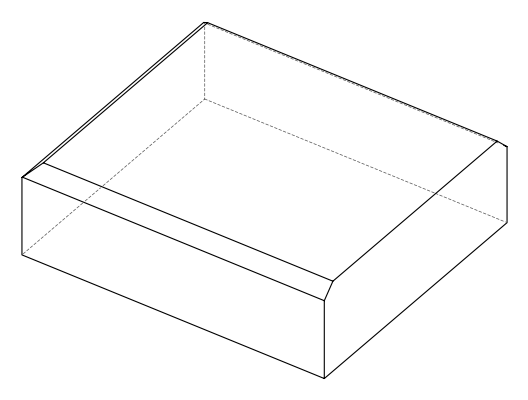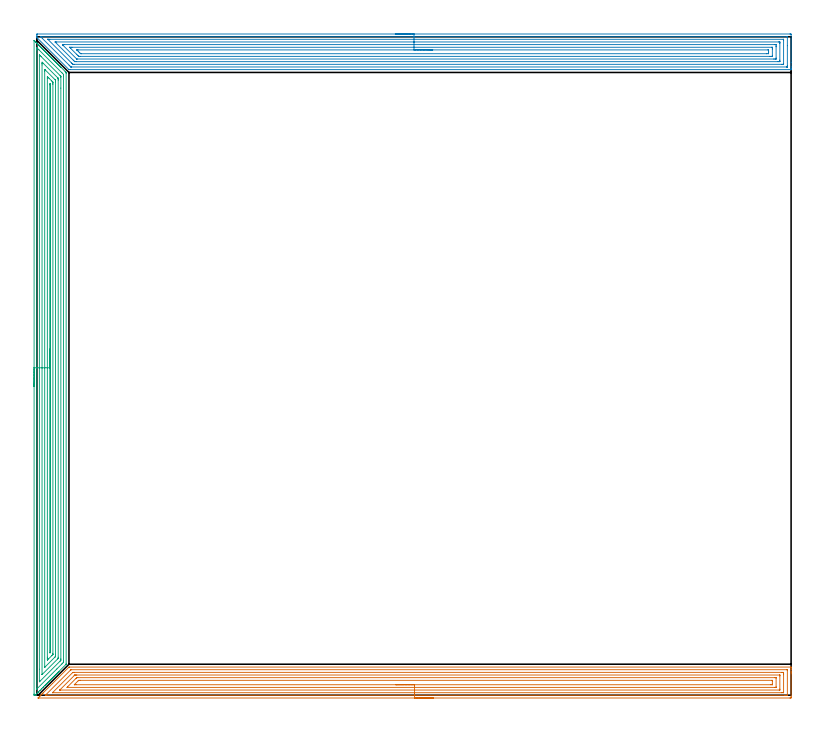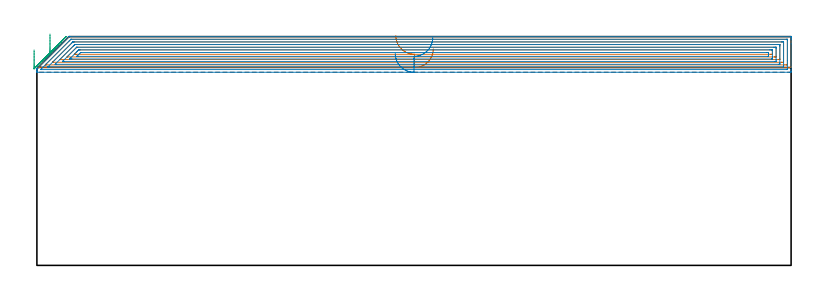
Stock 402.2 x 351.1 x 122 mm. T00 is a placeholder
(PLAN: 3 operations, 0 tool changes, 60.5 min)
(1 AREA_MILL | FG_CHAMFER_SURFACE | UGT0205_001 | 19.22 min | 54723 mm3)
(2 AREA_MILL_1 | FG_CHAMFER_SURFACE_1 | UGT0205_001 | 22.44 min | 72574 mm3)
(3 AREA_MILL_2 | FG_CHAMFER_SURFACE_2 | UGT0205_001 | 18.81 min | 47856 mm3)
(TOOL UGT0205_001 | Chamfer Mill 20 x 3 x 45 deg. | D20 FL50 Z2)
(OP 1 AREA_MILL)
G17 G21 G94 G90
T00 M6
G54
G17 G0 G90 X211.4 Y-1.5 S1061 M3
G43 Z132. H0
Z115.5
G94 G1 X211.362 Z114.628 F250.
X211.248 Z113.764
X211.059 Z112.912
X210.797 Z112.08
X210.463 Z111.274
X210.06 Z110.5
X209.591 Z109.764
X209.06 Z109.072
X208.471 Z108.429
X207.828 Z107.84
X207.136 Z107.308
X206.4 Z106.84
X205.626 Z106.437
X204.82 Z106.103
X203.988 Z105.841
X203.136 Z105.652
X202.272 Z105.538
X201.4 Z105.5
X1.083
X0.775 Y-1.498 Z105.502
X0.627 Y-1.495 Z105.504
X0.608 Y-1.492 Z105.506
X1.552 Y-0.547 Z106.451
X1.669 Y-0.429 Z106.567
X1.844 Y-0.255 Z106.743
X2.116 Y0.017 Z107.015
X2.28 Y0.183 Z107.178
X2.441 Y0.342 Z107.34
X2.563 Y0.464 Z107.462
X2.718 Y0.621 Z107.616
X2.87 Y0.771 Z107.769
X3.009 Y0.911 Z107.908
X3.156 Y1.059 Z108.054
X3.299 Y1.201 Z108.198
X3.456 Y1.357 Z108.355
X3.594 Y1.496 Z108.492
X8.371 Y6.272 Z113.271
X16.81 Y14.711 Z121.709
X16.989 Y14.888 Z121.885
X17.105 Y14.997 Z121.988
X17.308 Y15. Z122.
X402.025
X402.19 Y14.997 Z121.988
X402.197 Y14.857 Z121.85
X402.2 Y14.71 Z121.709
Y14.442 Z121.442
Y13.755 Z120.75
Y12.536 Z119.532
Y12.004 Z118.998
Y11.394 Z118.389
Y-0.865 Z106.133
X402.196 Y-1.13 Z105.867
X402.19 Y-1.493 Z105.505
X401.952 Y-1.497 Z105.502
X401.578 Y-1.5 Z105.5
X201.4
Y-0.086 Z106.914
X5.24 Y-0.085 Z106.915
X4.797 Y-0.083 Z106.917
X4.619 Y-0.081 Z106.919
X4.486 Y-0.075 Z106.925
X4.546 Y-0.01 Z106.99
X4.623 Y0.071 Z107.071
X4.797 Y0.247 Z107.247
X4.985 Y0.436 Z107.436
X17.941 Y13.391 Z120.391
X18.046 Y13.494 Z120.494
X18.119 Y13.561 Z120.561
X18.14 Y13.578 Z120.578
X18.158 Y13.581 Z120.581
X18.202 Y13.583 Z120.583
X18.375 Y13.585 Z120.585
X399.79
X399.964 Y13.584 Z120.584
X400.144 Y13.58 Z120.58
X400.182 Y13.579 Z120.579
X400.19 Y13.557 Z120.557
X400.193 Y13.525 Z120.525
X400.199 Y13.355 Z120.355
Y0.22 Z107.22
X400.196 Y0.086 Z107.086
X400.191 Y-0.021 Z106.979
X400.187 Y-0.079 Z106.921
X400.15 Y-0.08 Z106.92
X399.79 Y-0.084 Z106.916
X399.618 Y-0.085 Z106.915
X398.897 Y-0.086 Z106.914
X201.4
Y1.328 Z108.328
X8.542 Y1.329 Z108.329
X8.398 Y1.33 Z108.33
X8.371 Y1.332 Z108.332
X8.352 Y1.334 Z108.334
X8.36 Y1.351 Z108.351
X8.371 Y1.37 Z108.37
X8.434 Y1.435 Z108.435
X8.495 Y1.496 Z108.496
X19.003 Y12.004 Z119.004
X19.049 Y12.048 Z119.048
X19.095 Y12.09 Z119.09
X19.19 Y12.164 Z119.164
X19.276 Y12.167 Z119.167
X19.456 Y12.169 Z119.169
X19.818 Y12.171 Z119.171
X19.989
X397.11
X397.833 Y12.17 Z119.17
X398.003 Y12.168 Z119.168
X398.166 Y12.165 Z119.165
X398.19 Y12.004 Z119.004
X398.196 Y11.814 Z118.814
X398.199 Y11.128 Z118.128
X398.2 Y10.935 Z117.935
X398.199 Y1.496 Z108.496
X398.197 Y1.4 Z108.4
X398.193 Y1.352 Z108.352
X398.189 Y1.335 Z108.335
X398.17 Y1.333 Z108.333
X398.003 Y1.331 Z108.331
X397.281 Y1.328 Z108.328
X397.11
X201.4
Y2.743 Z109.743
X12.325
X12.256 Y2.744 Z109.744
X12.211 Y2.746 Z109.746
X12.204 Y2.748 Z109.748
X12.203 Y2.749 Z109.749
X12.216 Y2.765 Z109.765
X12.259 Y2.809 Z109.809
X12.325 Y2.876 Z109.876
X19.844 Y10.395 Z117.395
X19.989 Y10.538 Z117.538
X20.194 Y10.734 Z117.734
X20.229 Y10.75 Z117.75
X20.273 Y10.753 Z117.753
X20.369 Y10.755 Z117.755
X20.882 Y10.757 Z117.757
X21.261
X396.056
X396.114 Y10.756 Z117.756
X396.175 Y10.752 Z117.752
X396.19 Y10.75 Z117.75
X396.193 Y10.73 Z117.73
X396.196 Y10.679 Z117.679
X396.2 Y10.268 Z117.268
Y3.248 Z110.248
X396.193 Y2.818 Z109.818
X396.19 Y2.765 Z109.765
X396.183 Y2.749 Z109.749
X396.146 Y2.748 Z109.748
X396.009 Y2.745 Z109.745
X395.837 Y2.743 Z109.743
X201.4
Y4.157 Z111.157
X16.379
X16.082 Y4.164 Z111.164
X16.116 Y4.206 Z111.206
X16.218 Y4.316 Z111.316
X16.328 Y4.429 Z111.429
X16.414 Y4.516 Z111.516
X20.882 Y8.984 Z115.984
X21.082 Y9.181 Z116.181
X21.184 Y9.279 Z116.279
X21.245 Y9.335 Z116.335
X21.347 Y9.337 Z116.337
X21.776 Y9.343 Z116.343
X393.569
X393.972 Y9.341 Z116.341
X394.172 Y9.338 Z116.338
X394.189 Y9.336 Z116.336
X394.194 Y9.32 Z116.32
X394.198 Y9.284 Z116.284
X394.199 Y9.233 Z116.233
X394.2 Y4.347 Z111.347
X394.198 Y4.254 Z111.254
X394.195 Y4.197 Z111.197
X394.19 Y4.169 Z111.169
X394.177 Y4.164 Z111.164
X393.964 Y4.16 Z111.16
X393.535 Y4.157 Z111.157
X393.501
X201.4
Y5.571 Z112.571
X20.882
X20.297 Y5.573 Z112.573
X20.041 Y5.576 Z112.576
X19.989 Y5.578 Z112.578
X19.947 Y5.589 Z112.589
X19.966 Y5.613 Z112.613
X19.989 Y5.64 Z112.64
X21.974 Y7.626 Z114.626
X22.208 Y7.852 Z114.852
X22.274 Y7.914 Z114.914
X22.367 Y7.922 Z114.922
X22.67 Y7.925 Z114.925
X23.254 Y7.928 Z114.928
X391.748
X392.057 Y7.926 Z114.926
X392.145 Y7.924 Z114.924
X392.19 Y7.922 Z114.922
X392.192 Y7.891 Z114.891
X392.197 Y7.773 Z114.773
X392.199 Y7.626 Z114.626
Y5.874 Z112.874
X392.195 Y5.653 Z112.653
X392.192 Y5.598 Z112.598
X392.188 Y5.578 Z112.578
X392.16 Y5.576 Z112.576
X392.055 Y5.573 Z112.573
X391.748 Y5.572 Z112.572
X391.164 Y5.571 Z112.571
X201.4
X200.528 Z112.609
X199.663 Z112.723
X198.812 Z112.912
X197.98 Z113.174
X197.174 Z113.508
X196.4 Z113.911
X195.664 Z114.38
X194.972 Z114.911
X194.329 Z115.5
X193.74 Z116.143
X193.208 Z116.835
X192.74 Z117.571
X192.337 Z118.345
X192.003 Z119.151
X191.741 Z119.983
X191.552 Z120.835
X191.438 Z121.699
X191.4 Z122.571
G0 Z132.
M5
M2
(OP 2 AREA_MILL_1)
G17 G21 G94 G90
T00 M6
G54
G17 G0 G90 X191.1 Y352.6 S1061 M3
G43 Z132. H0
Z113.
G94 G1 X191.138 Z112.128 F250.
X191.252 Z111.263
X191.441 Z110.412
X191.703 Z109.58
X192.037 Z108.774
X192.44 Z108.
X192.908 Z107.264
X193.44 Z106.572
X194.029 Z105.929
X194.672 Z105.34
X195.364 Z104.808
X196.1 Z104.34
X196.874 Z103.937
X197.68 Z103.603
X198.512 Z103.341
X199.364 Z103.152
X200.228 Z103.038
X201.1 Z103.
X401.586
X401.893 Y352.597 Z103.002
X402.19 Y352.592 Z103.006
X402.2 Y352.291 Z103.306
Y337.474 Z118.121
Y335.079 Z120.516
Y334.412 Z121.187
Y334.04 Z121.56
X402.193 Y333.651 Z121.94
X402.19 Y333.603 Z121.988
X402.033 Y333.6 Z122.
X17.581
X17.1 Y333.607 Z121.993
X17.066 Y333.633 Z121.966
X0.167 Y350.533 Z105.066
X0.029 Y350.675 Z104.923
X0.01 Y350.698 Z104.901
X0. Y351.009 Z104.591
Y351.345 Z104.254
Y352.012 Z103.583
Y352.345 Z103.251
X0.002 Y352.591 Z103.005
X0.167 Y352.6 Z103.
X201.1
Y351.186 Z104.414
X399.8 Y351.185 Z104.415
X399.865 Y351.184 Z104.416
X399.995 Y351.18 Z104.42
X400.19 Y351.171 Z104.429
X400.192 Y351.121 Z104.479
X400.199 Y350.723 Z104.877
X400.2 Y346.366 Z109.234
Y335.572 Z120.028
X400.196 Y335.079 Z120.521
X400.193 Y335.03 Z120.57
X400.192 Y335.024 Z120.576
X400.147 Y335.02 Z120.58
X400.061 Y335.017 Z120.583
X399.931 Y335.015 Z120.585
X399.865 Y335.014 Z120.586
X18.409 Y335.015 Z120.585
X18.279 Y335.016 Z120.584
X18.193 Y335.019 Z120.581
X18.138 Y335.023 Z120.577
X18.126 Y335.032 Z120.568
X18.074 Y335.079 Z120.521
X17.581 Y335.568 Z120.032
X17.179 Y335.97 Z119.63
X2.92 Y350.23 Z105.37
X2.4 Y350.753 Z104.847
X2.039 Y351.121 Z104.479
X2.01 Y351.172 Z104.428
Y351.177 Z104.423
X2.053 Y351.18 Z104.42
X2.139 Y351.183 Z104.417
X2.269 Y351.185 Z104.415
X2.335 Y351.186 Z104.414
X201.1
Y349.772 Z105.828
X398.014 Y349.771 Z105.829
X398.159 Y349.77 Z105.83
X398.182 Y349.768 Z105.832
X398.188 Y349.766 Z105.834
X398.191 Y349.746 Z105.854
X398.197 Y349.647 Z105.953
X398.199 Y349.524 Z106.076
X398.2 Y349.338 Z106.262
X398.199 Y336.677 Z118.923
X398.193 Y336.491 Z119.109
X398.19 Y336.442 Z119.158
X398.174 Y336.435 Z119.165
X398.122 Y336.433 Z119.167
X398.014 Y336.43 Z119.17
X397.555 Y336.429 Z119.171
X397.121 Y336.428 Z119.172
X19.801 Y336.429 Z119.171
X19.367 Y336.431 Z119.169
X19.223 Y336.434 Z119.166
X19.175 Y336.436 Z119.164
X19.136 Y336.471 Z119.129
X19.055 Y336.548 Z119.052
X18.738 Y336.862 Z118.738
X18.474 Y337.125 Z118.475
X5.972 Y349.628 Z105.972
X5.887 Y349.718 Z105.882
X5.848 Y349.763 Z105.837
Y349.766 Z105.834
X5.851 Y349.768 Z105.832
X5.972 Y349.77 Z105.83
X6.431 Y349.771 Z105.829
X6.865 Y349.772 Z105.828
X201.1
Y348.357 Z107.243
X395.426
X396.149 Y348.351 Z107.249
X396.185
X396.19 Y348.31 Z107.29
X396.195 Y348.207 Z107.393
X396.198 Y348. Z107.6
X396.2 Y347.584 Z108.016
Y338.672 Z116.928
X396.198 Y338.212 Z117.388
X396.194 Y337.997 Z117.603
X396.19 Y337.89 Z117.71
X396.183 Y337.849 Z117.751
X396.133 Y337.848 Z117.752
X395.335 Y337.843 Z117.757
X395.245
X21.063
X20.26 Y337.849 Z117.751
X20.212 Y337.85 Z117.75
X20.159 Y337.898 Z117.702
X20.049 Y338.004 Z117.596
X19.833 Y338.217 Z117.383
X19.404 Y338.644 Z116.956
X9.857 Y348.193 Z107.407
X9.762 Y348.291 Z107.309
X9.719 Y348.34 Z107.26
X9.711 Y348.352 Z107.248
X10.527 Y348.357 Z107.243
X201.1
Y346.943 Z108.657
X393.27
X393.549 Y346.942 Z108.658
X394.168 Y346.939 Z108.661
X394.181 Y346.937 Z108.663
X394.193 Y346.914 Z108.686
X394.197 Y346.665 Z108.935
X394.2 Y346.015 Z109.585
Y345.774 Z109.826
Y339.777 Z115.823
X394.198 Y339.535 Z116.065
X394.194 Y339.373 Z116.227
X394.19 Y339.293 Z116.307
X394.179 Y339.264 Z116.336
X394.107 Y339.262 Z116.338
X393.827 Y339.258 Z116.342
X393.549 Y339.257 Z116.343
X392.935
X21.432
X21.293 Y339.259 Z116.341
X21.259 Y339.261 Z116.339
X21.246 Y339.264 Z116.336
X21.222 Y339.284 Z116.316
X21.153 Y339.346 Z116.254
X14.009 Y346.489 Z109.111
X13.837 Y346.665 Z108.935
X13.666 Y346.844 Z108.756
X13.581 Y346.937 Z108.663
X13.638 Y346.939 Z108.661
X13.732 Y346.942 Z108.658
X14.009 Y346.943 Z108.657
X14.623
X201.1
Y345.529 Z110.071
X391.763 Y345.528 Z110.072
X392.01 Y345.527 Z110.073
X392.133 Y345.524 Z110.076
X392.187 Y345.522 Z110.078
X392.19 Y345.492 Z110.108
X392.197 Y345.34 Z110.26
X392.199 Y344.882 Z110.718
X392.2 Y344.446 Z111.154
X392.198 Y340.883 Z114.717
X392.193 Y340.736 Z114.864
X392.19 Y340.688 Z114.912
X392.165 Y340.678 Z114.922
X392.087 Y340.676 Z114.924
X391.763 Y340.673 Z114.927
X391.518 Y340.671 Z114.929
X390.87
X22.94
X22.693 Y340.672 Z114.928
X22.371 Y340.676 Z114.924
X22.294 Y340.678 Z114.922
X22.194 Y340.766 Z114.834
X22.047 Y340.905 Z114.695
X21.631 Y341.318 Z114.282
X21.153 Y341.794 Z113.806
X18.065 Y344.882 Z110.718
X17.581 Y345.368 Z110.232
X17.46 Y345.497 Z110.103
X17.44 Y345.519 Z110.081
X17.471 Y345.522 Z110.078
X17.581 Y345.525 Z110.075
X17.828 Y345.528 Z110.072
X18.474 Y345.529 Z110.071
X18.72
X201.1
Y344.115 Z111.485
X389.853
X389.977 Y344.114 Z111.486
X390.1 Y344.111 Z111.489
X390.175 Y344.108 Z111.492
X390.19 Y344.064 Z111.536
X390.194 Y343.991 Z111.609
X390.199 Y343.77 Z111.83
X390.2 Y343.1 Z112.5
X390.199 Y342.878 Z112.722
X390.192 Y342.209 Z113.391
X390.19 Y342.103 Z113.497
X390.094 Y342.092 Z113.508
X389.977 Y342.089 Z113.511
X389.208 Y342.085 Z113.515
X389.084
X23.833 Y342.086
X23.709 Z113.514
X23.462 Y342.091 Z113.509
X23.314 Y342.095 Z113.505
X23.273 Y342.131 Z113.469
X23.191 Y342.209 Z113.391
X22.94 Y342.458 Z113.142
X22.297 Y343.1 Z112.5
X22.047 Y343.351 Z112.249
X21.409 Y343.991 Z111.609
X21.32 Y344.085 Z111.515
X21.304 Y344.103 Z111.497
X21.387 Y344.108 Z111.492
X21.551 Y344.112 Z111.488
X21.799 Y344.114 Z111.486
X21.923 Y344.115 Z111.485
X201.1
X201.972 Z111.523
X202.836 Z111.637
X203.688 Z111.826
X204.52 Z112.088
X205.326 Z112.422
X206.1 Z112.825
X206.836 Z113.294
X207.528 Z113.825
X208.171 Z114.414
X208.76 Z115.057
X209.292 Z115.749
X209.76 Z116.485
X210.163 Z117.259
X210.497 Z118.065
X210.759 Z118.897
X210.948 Z119.749
X211.062 Z120.614
X211.1 Z121.485
G0 Z132.
M5
M2
(OP 3 AREA_MILL_2)
G17 G21 G94 G90
T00 M6
G54
G17 G0 G90 X-1.5 Y164.6 S1061 M3
G43 Z132. H0
Z114.9
G94 G1 Y164.638 Z114.028 F250.
Y164.752 Z113.163
Y164.941 Z112.312
Y165.203 Z111.48
Y165.537 Z110.674
Y165.94 Z109.9
Y166.409 Z109.164
Y166.94 Z108.472
Y167.529 Z107.829
Y168.172 Z107.239
Y168.864 Z106.708
Y169.6 Z106.24
Y170.374 Z105.837
Y171.18 Z105.503
Y172.012 Z105.241
Y172.864 Z105.052
Y173.728 Z104.938
Y174.6 Z104.9
Y348.967
X-1.497 Y349.192
Z104.901
X-1.491 Z104.907
X-1.099 Y348.799 Z105.301
X-0.948 Y348.649 Z105.449
X-0.896 Y348.597 Z105.503
X-0.704 Y348.404 Z105.695
X-0.652 Y348.353 Z105.745
X-0.599 Y348.299 Z105.8
X-0.409 Y348.109 Z105.99
X-0.355 Y348.057 Z106.041
X-0.302 Y348.002 Z106.097
X-0.114 Y347.814 Z106.285
X-0.059 Y347.761 Z106.338
X-0.004 Y347.705 Z106.395
X0.181 Y347.519 Z106.58
X0.237 Y347.464 Z106.634
X0.293 Y347.407 Z106.692
X0.476 Y347.224 Z106.875
X0.533 Y347.168 Z106.93
X0.591 Y347.11 Z106.99
X0.771 Y346.929 Z107.17
X0.829 Y346.872 Z107.226
X0.888 Y346.812 Z107.287
X1.066 Y346.634 Z107.465
X1.126 Y346.576 Z107.522
X1.186 Y346.515 Z107.585
X1.361 Y346.339 Z107.76
X1.422 Y346.28 Z107.818
X1.483 Y346.217 Z107.882
X1.656 Y346.044 Z108.055
X1.718 Y345.983 Z108.115
X1.78 Y345.92 Z108.179
X1.951 Y345.749 Z108.35
X2.014 Y345.687 Z108.411
X2.078 Y345.623 Z108.477
X2.246 Y345.454 Z108.645
X2.311 Y345.391 Z108.707
X2.375 Y345.325 Z108.774
X2.541 Y345.159 Z108.94
X2.607 Y345.095 Z109.003
X2.673 Y345.028 Z109.072
X2.836 Y344.864 Z109.235
X2.903 Y344.799 Z109.299
X2.97 Y344.73 Z109.369
X3.131 Y344.569 Z109.53
X3.199 Y344.502 Z109.596
X3.268 Y344.433 Z109.667
X3.426 Y344.274 Z109.825
X3.495 Y344.206 Z109.892
X3.565 Y344.135 Z109.964
X3.721 Y343.979 Z110.12
X3.792 Y343.91 Z110.188
X3.862 Y343.838 Z110.262
X4.016 Y343.684 Z110.415
X4.088 Y343.614 Z110.484
X4.16 Y343.541 Z110.559
X4.311 Y343.389 Z110.711
X4.384 Y343.318 Z110.78
X4.457 Y343.243 Z110.856
X4.606 Y343.094 Z111.006
X4.68 Y343.021 Z111.077
X4.755 Y342.946 Z111.154
X4.901 Y342.799 Z111.301
X4.976 Y342.725 Z111.373
X5.052 Y342.648 Z111.451
X5.196 Y342.504 Z111.596
X5.273 Y342.429 Z111.669
X5.35 Y342.351 Z111.749
X5.491 Y342.209 Z111.891
X5.569 Y342.133 Z111.965
X5.647 Y342.053 Z112.046
X5.787 Y341.914 Z112.186
X5.865 Y341.837 Z112.261
X5.944 Y341.756 Z112.344
X6.082 Y341.619 Z112.481
X6.161 Y341.54 Z112.558
X6.242 Y341.459 Z112.641
X6.377 Y341.324 Z112.776
X6.458 Y341.244 Z112.854
X6.539 Y341.161 Z112.938
X6.672 Y341.029 Z113.071
X6.754 Y340.948 Z113.15
X6.837 Y340.864 Z113.236
X6.967 Y340.734 Z113.366
X7.05 Y340.652 Z113.446
X7.134 Y340.566 Z113.533
X7.262 Y340.439 Z113.661
X7.346 Y340.356 Z113.742
X7.431 Y340.269 Z113.831
X7.557 Y340.144 Z113.956
X7.642 Y340.059 Z114.039
X7.729 Y339.971 Z114.128
X7.852 Y339.849 Z114.251
X7.939 Y339.763 Z114.335
X8.026 Y339.674 Z114.426
X8.147 Y339.554 Z114.546
X8.235 Y339.467 Z114.631
X8.324 Y339.377 Z114.723
X8.442 Y339.259 Z114.841
X8.531 Y339.171 Z114.927
X8.621 Y339.079 Z115.02
X8.737 Y338.964 Z115.136
X8.827 Y338.874 Z115.223
X8.919 Y338.782 Z115.318
X9.032 Y338.668 Z115.431
X9.124 Y338.578 Z115.52
X9.216 Y338.484 Z115.615
X9.327 Y338.373 Z115.726
X9.42 Y338.282 Z115.816
X9.513 Y338.187 Z115.913
X9.622 Y338.078 Z116.021
X9.716 Y337.986 Z116.112
X9.811 Y337.889 Z116.21
X9.917 Y337.783 Z116.316
X10.012 Y337.69 Z116.408
X10.108 Y337.592 Z116.508
X10.212 Y337.488 Z116.611
X10.308 Y337.393 Z116.704
X10.406 Y337.295 Z116.805
X10.507 Y337.193 Z116.906
X10.605 Y337.097 Z117.001
X10.703 Y336.997 Z117.103
X10.802 Y336.898 Z117.201
X10.901 Y336.801 Z117.297
X11.001 Y336.7 Z117.4
X11.097 Y336.603 Z117.496
X11.197 Y336.505 Z117.593
X11.298 Y336.402 Z117.697
X11.392 Y336.308 Z117.791
X11.493 Y336.209 Z117.889
X11.595 Y336.105 Z117.995
X11.687 Y336.013 Z118.086
X11.789 Y335.912 Z118.185
X11.893 Y335.807 Z118.292
X11.982 Y335.718 Z118.382
X12.086 Y335.616 Z118.482
X12.19 Y335.51 Z118.59
X12.277 Y335.423 Z118.677
X12.382 Y335.32 Z118.778
X12.488 Y335.213 Z118.887
X12.572 Y335.128 Z118.972
X12.678 Y335.024 Z119.074
X12.785 Y334.915 Z119.185
X12.867 Y334.833 Z119.267
X12.974 Y334.727 Z119.37
X15.048 Y332.654 Z121.444
X15.165 Y332.536 Z121.563
X15.492 Y332.209 Z121.89
X15.512 Y332.188 Z121.909
X15.599 Y332.095 Z121.986
X15.6 Y331.643 Z122.
Y16.664
X15.599 Y16.506 Z121.985
X15.547 Y16.445 Z121.943
X15.492 Y16.391 Z121.89
X11.789 Y12.688 Z118.186
X11.682 Y12.581 Z118.081
X11.601 Y12.5 Z118.
X11.493 Y12.391 Z117.889
X11.387 Y12.286 Z117.786
X11.303 Y12.203 Z117.703
X11.197 Y12.095 Z117.593
X11.092 Y11.991 Z117.491
X11.006 Y11.906 Z117.405
X10.901 Y11.799 Z117.297
X10.797 Y11.696 Z117.196
X10.708 Y11.608 Z117.108
X10.605 Y11.503 Z117.001
X10.502 Y11.401 Z116.901
X10.411 Y11.311 Z116.811
X10.308 Y11.206 Z116.704
X10.207 Y11.106 Z116.606
X10.114 Y11.013 Z116.513
X10.012 Y10.91 Z116.408
X9.912 Y10.811 Z116.311
X9.816 Y10.716 Z116.216
X9.716 Y10.614 Z116.112
X9.617 Y10.516 Z116.016
X9.519 Y10.418 Z115.918
X9.42 Y10.318 Z115.816
X9.321 Y10.221 Z115.721
X9.221 Y10.121 Z115.621
X9.124 Y10.022 Z115.52
X9.026 Y9.926 Z115.426
X8.924 Y9.824 Z115.323
X8.827 Y9.725 Z115.223
X8.731 Y9.631 Z115.131
X8.626 Y9.526 Z115.026
X8.531 Y9.429 Z114.927
X8.436 Y9.336 Z114.836
X8.329 Y9.229 Z114.728
X8.235 Y9.133 Z114.631
X8.141 Y9.041 Z114.541
X8.032 Y8.931 Z114.431
X7.939 Y8.837 Z114.335
X7.846 Y8.746 Z114.246
X7.734 Y8.634 Z114.134
X7.642 Y8.541 Z114.038
X7.551 Y8.451 Z113.951
X7.437 Y8.336 Z113.836
X7.346 Y8.244 Z113.742
X7.256 Y8.156 Z113.656
X7.139 Y8.039 Z113.539
X7.05 Y7.948 Z113.446
X6.961 Y7.861 Z113.361
X6.842 Y7.742 Z113.241
X6.754 Y7.652 Z113.15
X6.666 Y7.566 Z113.066
X6.545 Y7.444 Z112.944
X6.458 Y7.356 Z112.854
X6.371 Y7.271 Z112.771
X6.247 Y7.147 Z112.646
X6.161 Y7.059 Z112.557
X6.076 Y6.976 Z112.475
X5.95 Y6.849 Z112.349
X5.865 Y6.763 Z112.261
X5.781 Y6.681 Z112.18
X5.652 Y6.552 Z112.052
X5.569 Y6.467 Z111.965
X5.486 Y6.386 Z111.885
X5.355 Y6.254 Z111.754
X5.273 Y6.171 Z111.669
X5.191 Y6.091 Z111.59
X5.057 Y5.957 Z111.457
X4.976 Y5.875 Z111.373
X4.896 Y5.796 Z111.295
X4.76 Y5.66 Z111.159
X4.68 Y5.578 Z111.076
X4.601 Y5.501 Z111.
X4.463 Y5.362 Z110.862
X4.384 Y5.282 Z110.78
X4.153 Y5.053 Z110.553
X3.495 Y4.394 Z109.892
X3.275 Y4.175 Z109.675
X2.607 Y3.505 Z109.003
X2.397 Y3.297 Z108.797
X1.718 Y2.616 Z108.115
X1.52 Y2.419 Z107.919
X1.488 Y2.388 Z107.888
X0.829 Y1.728 Z107.226
X0.642 Y1.541 Z107.042
X0.596 Y1.496 Z106.996
X-0.059 Y0.839 Z106.337
X-0.119 Y0.78 Z106.28
X-0.652 Y0.247 Z105.746
X-0.744 Y0.157 Z105.654
X-0.902 Y0.009 Z105.497
X-0.948 Y0.007 Z105.451
X-1.176 Y0.001 Z105.223
X-1.493 Y0.002 Z104.907
X-1.494 Y0.02 Z104.905
X-1.498 Y0.157 Z104.902
X-1.5 Y0.434 Z104.9
Y0.603
Y174.6
X-0.086 Z106.314
Y344.135
X-0.084 Y345.028 Z106.316
X-0.083 Y345.052 Z106.317
X-0.059 Y345.297 Z106.341
X0.218 Y345.028 Z106.618
X0.829 Y344.42 Z107.229
X1.115 Y344.135 Z107.515
X13.271 Y331.979 Z119.671
X13.605 Y331.643 Z120.005
X14.159 Y331.079 Z120.559
X14.183 Y330.751 Z120.583
X14.184 Y330.726 Z120.584
X14.186 Y329.859 Z120.586
Y18.423
X14.179 Y17.557 Z120.579
X14.171 Y17.533 Z120.571
X14.159 Y17.516 Z120.559
X13.737 Y17.088 Z120.137
X13.315 Y16.664 Z119.715
X10.631 Y13.98 Z117.031
X-0.07 Y3.28 Z106.33
X-0.077 Z106.323
X-0.081 Z106.319
X-0.084 Y3.289 Z106.316
X-0.085 Y3.306 Z106.315
X-0.086 Y174.6 Z106.314
X1.328 Z107.728
X1.329 Y340.957 Z107.729
X1.331 Y341.459 Z107.731
X1.332 Z107.732
X1.339 Z107.739
X1.718 Y341.082 Z108.118
X2.235 Y340.566 Z108.635
X12.382 Y330.418 Z118.782
X12.66 Y330.137 Z119.06
X12.729 Y330.064 Z119.129
X12.76 Y330.029 Z119.16
X12.765 Y329.988 Z119.165
X12.767 Y329.859 Z119.167
X12.771 Y329.468 Z119.171
X12.772 Y323.751 Z119.172
X12.771 Y19.341 Z119.171
X12.77 Y18.952 Z119.17
X12.767 Y18.7 Z119.167
X12.765 Y18.579 Z119.165
X12.645 Y18.449 Z119.045
X12.515 Y18.315 Z118.915
X12.382 Y18.181 Z118.782
X1.718 Y7.518 Z108.118
X1.38 Y7.189 Z107.78
X1.344 Y7.154 Z107.744
X1.335 Y7.195 Z107.735
X1.333 Y7.236 Z107.733
X1.329 Y7.742 Z107.729
X1.328 Y13.82 Z107.728
Y174.6
X2.743 Z109.143
Y336.105
X2.744 Y336.86 Z109.144
X2.745 Y336.997 Z109.145
X2.755 Y337.584 Z109.155
X3.353 Y336.997 Z109.753
X11.189 Y329.162 Z117.589
X11.286 Y329.062 Z117.686
X11.333 Y329.01 Z117.733
X11.351 Y328.986 Z117.751
X11.352 Y328.966 Z117.752
X11.357 Y328.211 Z117.757
Y328.074
Y20.234
X11.356 Y19.856 Z117.756
X11.353 Y19.667 Z117.753
X11.35 Y19.623 Z117.75
X11.334 Y19.595 Z117.734
X11.29 Y19.545 Z117.69
X11.092 Y19.341 Z117.492
X2.911 Y11.161 Z109.311
X2.832 Y11.085 Z109.232
X2.755 Y11.015 Z109.155
X2.749 Y11.016 Z109.149
X2.747 Y11.062 Z109.147
X2.743 Y11.173 Z109.143
Y174.6
X4.157 Z110.557
Y332.764
X4.159 Y333.428 Z110.559
X4.161 Y333.652 Z110.561
X4.163 Y333.715 Z110.563
X4.292 Y333.6 Z110.692
X4.384 Y333.515 Z110.784
X4.473 Y333.428 Z110.873
X9.716 Y328.185 Z116.116
X9.824 Y328.074 Z116.224
X9.933 Y327.956 Z116.333
X9.936 Y327.853 Z116.336
X9.942 Y327.182 Z116.342
X9.943 Y326.954 Z116.343
Y21.79
X9.942 Y21.126 Z116.342
X9.94 Y20.901 Z116.34
X9.936 Y20.672 Z116.336
X9.926 Y20.636 Z116.326
X9.907 Y20.612 Z116.307
X9.857 Y20.558 Z116.257
X9.716 Y20.414 Z116.116
X9.626 Y20.324 Z116.026
X4.181 Y14.88 Z110.581
X4.171 Y14.875 Z110.571
X4.163 Y14.874 Z110.563
X4.161 Y14.88 Z110.561
X4.159 Y14.897 Z110.559
X4.157 Y15.108 Z110.557
Y174.6
X5.571 Z111.971
Y328.966
X5.574 Y329.556 Z111.974
X5.578 Y329.859 Z111.978
X5.579 Y329.861 Z111.979
X5.59 Y329.859 Z111.99
X6.161 Y329.29 Z112.561
X6.486 Y328.966 Z112.886
X7.939 Y327.514 Z114.339
X8.27 Y327.182 Z114.67
X8.381 Y327.069 Z114.781
X8.468 Y326.976 Z114.868
X8.522 Y326.917 Z114.922
X8.523 Y326.885 Z114.923
X8.527 Y326.591 Z114.927
X8.529 Y326.29 Z114.929
Y325.697
Y22.318
X8.527 Y22.018 Z114.927
X8.523 Y21.723 Z114.923
X8.522 Y21.689 Z114.922
X8.506 Y21.666 Z114.906
X8.468 Y21.622 Z114.868
X8.403 Y21.552 Z114.803
X7.978 Y21.126 Z114.378
X6.161 Y19.309 Z112.561
X5.731 Y18.881 Z112.131
X5.668 Y18.821 Z112.068
X5.586 Y18.745 Z111.986
X5.578 Y18.853 Z111.978
X5.574 Y19.039 Z111.974
X5.572 Y19.341 Z111.972
X5.571 Y19.934 Z111.971
Y20.234
Y174.6
X6.985 Z113.385
X6.986 Y325.527 Z113.386
X6.987 Y325.657 Z113.387
X6.992 Y325.917 Z113.392
X6.999 Y325.995 Z113.399
X7.011 Y325.985 Z113.411
X7.05 Y325.949 Z113.45
X7.082 Y325.914 Z113.482
X7.096 Y325.895 Z113.496
X7.108 Y325.851 Z113.508
X7.115 Y325.397 Z113.515
Y23.738
X7.113 Y22.911 Z113.513
X7.112 Y22.848 Z113.512
X7.108 Y22.782 Z113.508
X7.096 Y22.705 Z113.496
X7.05 Y22.654 Z113.45
X7.004 Y22.609 Z113.404
X6.996 Y22.602 Z113.396
X6.992 Y22.63 Z113.392
X6.989 Y22.716 Z113.389
X6.986 Y22.845 Z113.386
X6.985 Y22.911 Z113.385
Y174.6
Y175.472 Z113.423
Y176.337 Z113.537
Y177.188 Z113.726
Y178.02 Z113.988
Y178.826 Z114.322
Y179.6 Z114.725
Y180.336 Z115.194
Y181.028 Z115.725
Y181.671 Z116.314
Y182.26 Z116.957
Y182.792 Z117.649
Y183.26 Z118.385
Y183.663 Z119.159
Y183.997 Z119.965
Y184.259 Z120.797
Y184.448 Z121.649
Y184.562 Z122.514
Y184.6 Z123.385
G0 Z132.
M5
M2
